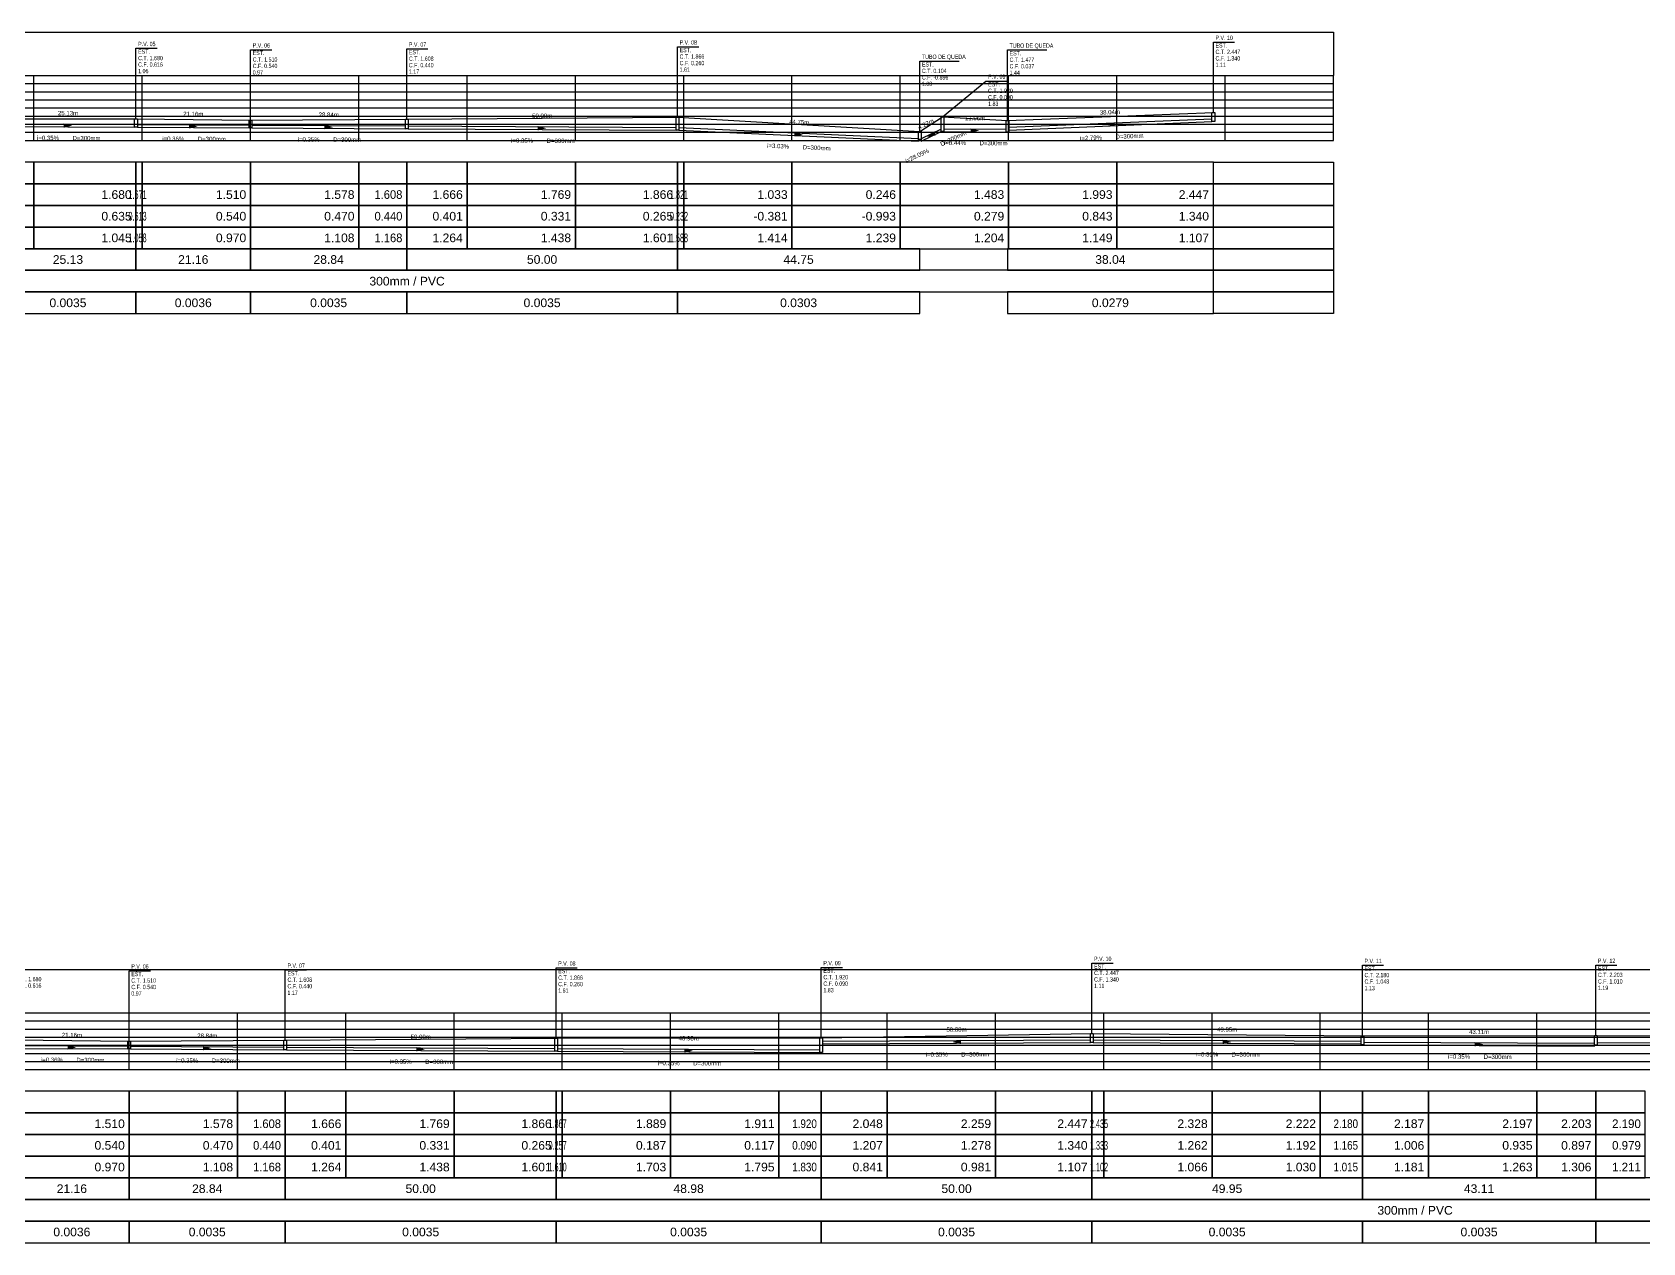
# Model space of a CAD drawing. Extents: x -160 to 364724, y -100 to 7353297.
# Drawn here: x 360307.9 to 360605.4, y 7351309 to 7351532.7 of the extents above; entities that cross this region are included whole.
import ezdxf
from ezdxf.enums import TextEntityAlignment as Align

# ---------------------------------------------------------------- set-up
doc = ezdxf.new("R2010")
doc.units = 0
doc.header["$LTSCALE"] = 5
for name, color, linetype in [('PS_IND_COMPRIMENTO', 7, 'Continuous'), ('PS_IND_DIAMETRO', 7, 'Continuous'), ('PS_IND_FLUXO', 3, 'Continuous'), ('PS_IND_INCLINACAO', 7, 'Continuous'), ('PS_PERFIL_CAIXAS', 7, 'Continuous'), ('PS_PERFIL_COTA_LIN', 7, 'Continuous'), ('PS_PERFIL_COTA_TXT', 5, 'Continuous'), ('PS_PERFIL_GRADE', 8, 'Continuous'), ('PS_PERFIL_TERRENO', 3, 'Continuous'), ('PS_PERFIL_TUBO', 7, 'Continuous'), ('PS_PONTOS_IDENTIFICACAO_LIN', 7, 'Continuous'), ('PS_PONTOS_IDENTIFICACAO_TXT', 7, 'Continuous')]:
    doc.layers.add(name, color=color, linetype=linetype)
doc.styles.get("Standard").update_dxf_attribs({"font": 'arial.ttf'})

# ---------------------------------------------------------------- blocks, each defined once
blk = doc.blocks.new('*U255')
at = {"layer": 'PS_PERFIL_GRADE', "linetype": 'Continuous'}
for p, q in [((0, 0), (0, 12)), ((0, 12), (340, 12)), ((20, 0), (20, 12)), ((40, 0), (40, 12)), ((60, 0), (60, 12)), ((80, 0), (80, 12)), ((100, 0), (100, 12)), ((120, 0), (120, 12)), ((140, 0), (140, 12)), ((160, 0), (160, 12)), ((180, 0), (180, 12)), ((200, 0), (200, 12)), ((220, 0), (220, 12)), ((240, 0), (240, 12)), ((260, 0), (260, 12)), ((280, 0), (280, 12)), ((300, 0), (300, 12)), ((320, 0), (320, 12)), ((340, 0), (340, 12)), ((0, 10.5), (340, 10.5)), ((0, 9), (340, 9)), ((0, 7.5), (340, 7.5)), ((0, 6), (340, 6)), ((0, 4.5), (340, 4.5)), ((0, 3), (340, 3)), ((0, 1.5), (340, 1.5)), ((0, 0), (340, 0))]:
    blk.add_line(p, q, dxfattribs=at)
blk.add_lwpolyline([(0, 12), (0, 20), (340, 20), (340, 12)], dxfattribs=at)
at = {"layer": 'PS_PERFIL_GRADE'}
for s, p in [('7', (-0.8, 12)), ('5', (-0.8, 9)), ('6', (-0.8, 10.5)), ('4', (-0.8, 7.5)), ('3', (-0.8, 6)), ('2', (-0.8, 4.5)), ('1', (-0.8, 3)), ('-1', (-0.8, 0)), ('0', (-0.8, 1.5))]:
    blk.add_text(s, height=1.6, dxfattribs=at).set_placement(p, align=Align.MIDDLE_RIGHT)
blk = doc.blocks.new('*U256')
at = {"layer": 'PS_PERFIL_GRADE', "linetype": 'Continuous'}
for p, q in [((0, 10.5), (760, 10.5)), ((0, 9), (760, 9)), ((140, 0), (140, 10.5)), ((160, 0), (160, 10.5)), ((180, 0), (180, 10.5)), ((200, 0), (200, 10.5)), ((220, 0), (220, 10.5)), ((240, 0), (240, 10.5)), ((260, 0), (260, 10.5)), ((280, 0), (280, 10.5)), ((300, 0), (300, 10.5)), ((320, 0), (320, 10.5)), ((340, 0), (340, 10.5)), ((360, 0), (360, 10.5)), ((380, 0), (380, 10.5)), ((400, 0), (400, 10.5)), ((0, 7.5), (760, 7.5)), ((0, 6), (760, 6)), ((0, 4.5), (760, 4.5)), ((0, 3), (760, 3)), ((0, 1.5), (760, 1.5)), ((0, 0), (760, 0))]:
    blk.add_line(p, q, dxfattribs=at)
blk.add_lwpolyline([(0, 10.5), (0, 18.5), (760, 18.5), (760, 10.5)], dxfattribs=at)

msp = doc.modelspace()

# ---------------------------------------------------------------- linework, layer by layer
at = {"layer": 'PS_IND_FLUXO'}
for points in [[(360313.717, 7351515.448, 0.8, 0, 0), (360315.316, 7351515.439, 0, 0, 0)], [(360336.86, 7351515.296, 0.8, 0, 0), (360338.46, 7351515.287, 0, 0, 0)], [(360361.861, 7351515.164, 0.8, 0, 0), (360363.46, 7351515.155, 0, 0, 0)], [(360401.283, 7351514.958, 0.8, 0, 0), (360402.883, 7351514.949, 0, 0, 0)], [(360507.84, 7351515.673, 0.8, 0, 0), (360506.241, 7351515.605, 0, 0, 0)], [(360448.661, 7351513.834, 0.8, 0, 0), (360450.259, 7351513.761, 0, 0, 0)], [(360474.669, 7351514.015, 0.8, 0, 0), (360473.226, 7351513.325, 0, 0, 0)], [(360481.241, 7351514.526, 0.8, 0, 0), (360482.841, 7351514.515, 0, 0, 0)], [(360479.434, 7351346.127, 0.8, 0, 0), (360477.834, 7351346.118, 0, 0, 0)], [(360527.807, 7351346.127, 0.8, 0, 0), (360529.407, 7351346.118, 0, 0, 0)], [(360574.333, 7351345.707, 0.8, 0, 0), (360575.933, 7351345.698, 0, 0, 0)], [(360314.436, 7351345.115, 0.8, 0, 0), (360316.036, 7351345.106, 0, 0, 0)], [(360339.437, 7351344.983, 0.8, 0, 0), (360341.037, 7351344.975, 0, 0, 0)], [(360378.859, 7351344.777, 0.8, 0, 0), (360380.459, 7351344.768, 0, 0, 0)], [(360428.347, 7351344.511, 0.8, 0, 0), (360429.947, 7351344.502, 0, 0, 0)]]:
    msp.add_lwpolyline(points, format="xyseb", dxfattribs=at)
at = {"layer": 'PS_PERFIL_CAIXAS', "linetype": 'Continuous'}
for points in [[(360326.831, 7351516.72), (360327.331, 7351516.72), (360327.331, 7351515.124), (360326.831, 7351515.124)], [(360347.988, 7351516.465), (360348.488, 7351516.465), (360348.488, 7351515.01), (360347.988, 7351515.01)], [(360376.833, 7351516.612), (360377.333, 7351516.612), (360377.333, 7351514.86), (360376.833, 7351514.86)], [(360426.833, 7351516.999), (360427.333, 7351516.999), (360427.333, 7351514.59), (360426.833, 7351514.59)], [(360475.808, 7351517.08), (360476.308, 7351517.08), (360476.308, 7351514.335), (360475.808, 7351514.335)], [(360487.773, 7351516.415), (360488.273, 7351516.415), (360488.273, 7351514.256), (360487.773, 7351514.256)], [(360525.808, 7351517.87), (360526.308, 7351517.87), (360526.308, 7351516.21), (360525.808, 7351516.21)], [(360471.587, 7351514.356), (360472.087, 7351514.356), (360472.087, 7351512.856), (360471.587, 7351512.856)], [(360325.564, 7351346.284), (360326.064, 7351346.284), (360326.064, 7351344.829), (360325.564, 7351344.829)], [(360354.409, 7351346.431), (360354.909, 7351346.431), (360354.909, 7351344.679), (360354.409, 7351344.679)], [(360404.409, 7351346.818), (360404.909, 7351346.818), (360404.909, 7351344.409), (360404.409, 7351344.409)], [(360453.384, 7351346.899), (360453.884, 7351346.899), (360453.884, 7351344.154), (360453.384, 7351344.154)], [(360503.384, 7351347.689), (360503.884, 7351347.689), (360503.884, 7351346.029), (360503.384, 7351346.029)], [(360553.33, 7351347.289), (360553.83, 7351347.289), (360553.83, 7351345.591), (360553.33, 7351345.591)], [(360596.437, 7351347.323), (360596.937, 7351347.323), (360596.937, 7351345.534), (360596.437, 7351345.534)]]:
    msp.add_lwpolyline(points, close=True, dxfattribs=at)
at = {"layer": 'PS_PERFIL_COTA_LIN', "linetype": 'Continuous'}
for points in [[(360301.952, 7351508.7), (360301.952, 7351504.7), (360308.238, 7351504.7), (360308.238, 7351508.7)], [(360308.238, 7351508.7), (360308.238, 7351504.7), (360327.081, 7351504.7), (360327.081, 7351508.7)], [(360327.081, 7351508.7), (360327.081, 7351504.7), (360328.238, 7351504.7), (360328.238, 7351508.7)], [(360328.238, 7351508.7), (360328.238, 7351504.7), (360348.238, 7351504.7), (360348.238, 7351508.7)], [(360348.238, 7351508.7), (360348.238, 7351504.7), (360368.238, 7351504.7), (360368.238, 7351508.7)], [(360368.238, 7351508.7), (360368.238, 7351504.7), (360377.083, 7351504.7), (360377.083, 7351508.7)], [(360377.083, 7351508.7), (360377.083, 7351504.7), (360388.238, 7351504.7), (360388.238, 7351508.7)], [(360388.238, 7351508.7), (360388.238, 7351504.7), (360408.238, 7351504.7), (360408.238, 7351508.7)], [(360408.238, 7351508.7), (360408.238, 7351504.7), (360427.083, 7351504.7), (360427.083, 7351508.7)], [(360427.083, 7351508.7), (360427.083, 7351504.7), (360428.238, 7351504.7), (360428.238, 7351508.7)], [(360428.238, 7351508.7), (360428.238, 7351504.7), (360448.238, 7351504.7), (360448.238, 7351508.7)], [(360448.238, 7351508.7), (360448.238, 7351504.7), (360468.238, 7351504.7), (360468.238, 7351508.7)], [(360468.238, 7351508.7), (360468.238, 7351504.7), (360488.238, 7351504.7), (360488.238, 7351508.7)], [(360488.238, 7351508.7), (360488.238, 7351504.7), (360508.238, 7351504.7), (360508.238, 7351508.7)], [(360508.238, 7351508.7), (360508.238, 7351504.7), (360526.058, 7351504.7), (360526.058, 7351508.7)], [(360548.238, 7351508.7), (360548.238, 7351504.7), (360526.058, 7351504.7), (360526.058, 7351508.7)], [(360301.952, 7351504.7), (360301.952, 7351500.7), (360308.238, 7351500.7), (360308.238, 7351504.7)], [(360308.238, 7351504.7), (360308.238, 7351500.7), (360327.081, 7351500.7), (360327.081, 7351504.7)], [(360327.081, 7351504.7), (360327.081, 7351500.7), (360328.238, 7351500.7), (360328.238, 7351504.7)], [(360328.238, 7351504.7), (360328.238, 7351500.7), (360348.238, 7351500.7), (360348.238, 7351504.7)], [(360348.238, 7351504.7), (360348.238, 7351500.7), (360368.238, 7351500.7), (360368.238, 7351504.7)], [(360368.238, 7351504.7), (360368.238, 7351500.7), (360377.083, 7351500.7), (360377.083, 7351504.7)], [(360377.083, 7351504.7), (360377.083, 7351500.7), (360388.238, 7351500.7), (360388.238, 7351504.7)], [(360388.238, 7351504.7), (360388.238, 7351500.7), (360408.238, 7351500.7), (360408.238, 7351504.7)], [(360408.238, 7351504.7), (360408.238, 7351500.7), (360427.083, 7351500.7), (360427.083, 7351504.7)], [(360427.083, 7351504.7), (360427.083, 7351500.7), (360428.238, 7351500.7), (360428.238, 7351504.7)], [(360428.238, 7351504.7), (360428.238, 7351500.7), (360448.238, 7351500.7), (360448.238, 7351504.7)], [(360448.238, 7351504.7), (360448.238, 7351500.7), (360468.238, 7351500.7), (360468.238, 7351504.7)], [(360468.238, 7351504.7), (360468.238, 7351500.7), (360488.238, 7351500.7), (360488.238, 7351504.7)], [(360488.238, 7351504.7), (360488.238, 7351500.7), (360508.238, 7351500.7), (360508.238, 7351504.7)], [(360508.238, 7351504.7), (360508.238, 7351500.7), (360526.058, 7351500.7), (360526.058, 7351504.7)], [(360548.238, 7351504.7), (360548.238, 7351500.7), (360526.058, 7351500.7), (360526.058, 7351504.7)], [(360301.952, 7351500.7), (360301.952, 7351496.7), (360308.238, 7351496.7), (360308.238, 7351500.7)], [(360308.238, 7351500.7), (360308.238, 7351496.7), (360327.081, 7351496.7), (360327.081, 7351500.7)], [(360327.081, 7351500.7), (360327.081, 7351496.7), (360328.238, 7351496.7), (360328.238, 7351500.7)], [(360328.238, 7351500.7), (360328.238, 7351496.7), (360348.238, 7351496.7), (360348.238, 7351500.7)], [(360348.238, 7351500.7), (360348.238, 7351496.7), (360368.238, 7351496.7), (360368.238, 7351500.7)], [(360368.238, 7351500.7), (360368.238, 7351496.7), (360377.083, 7351496.7), (360377.083, 7351500.7)], [(360377.083, 7351500.7), (360377.083, 7351496.7), (360388.238, 7351496.7), (360388.238, 7351500.7)], [(360388.238, 7351500.7), (360388.238, 7351496.7), (360408.238, 7351496.7), (360408.238, 7351500.7)], [(360408.238, 7351500.7), (360408.238, 7351496.7), (360427.083, 7351496.7), (360427.083, 7351500.7)], [(360427.083, 7351500.7), (360427.083, 7351496.7), (360428.238, 7351496.7), (360428.238, 7351500.7)], [(360428.238, 7351500.7), (360428.238, 7351496.7), (360448.238, 7351496.7), (360448.238, 7351500.7)], [(360448.238, 7351500.7), (360448.238, 7351496.7), (360468.238, 7351496.7), (360468.238, 7351500.7)], [(360468.238, 7351500.7), (360468.238, 7351496.7), (360488.238, 7351496.7), (360488.238, 7351500.7)], [(360488.238, 7351500.7), (360488.238, 7351496.7), (360508.238, 7351496.7), (360508.238, 7351500.7)], [(360508.238, 7351500.7), (360508.238, 7351496.7), (360526.058, 7351496.7), (360526.058, 7351500.7)], [(360548.238, 7351500.7), (360548.238, 7351496.7), (360526.058, 7351496.7), (360526.058, 7351500.7)], [(360301.952, 7351496.7), (360301.952, 7351492.7), (360308.238, 7351492.7), (360308.238, 7351496.7)], [(360308.238, 7351496.7), (360308.238, 7351492.7), (360327.081, 7351492.7), (360327.081, 7351496.7)], [(360327.081, 7351496.7), (360327.081, 7351492.7), (360328.238, 7351492.7), (360328.238, 7351496.7)], [(360328.238, 7351496.7), (360328.238, 7351492.7), (360348.238, 7351492.7), (360348.238, 7351496.7)], [(360348.238, 7351496.7), (360348.238, 7351492.7), (360368.238, 7351492.7), (360368.238, 7351496.7)], [(360368.238, 7351496.7), (360368.238, 7351492.7), (360377.083, 7351492.7), (360377.083, 7351496.7)], [(360377.083, 7351496.7), (360377.083, 7351492.7), (360388.238, 7351492.7), (360388.238, 7351496.7)], [(360388.238, 7351496.7), (360388.238, 7351492.7), (360408.238, 7351492.7), (360408.238, 7351496.7)], [(360408.238, 7351496.7), (360408.238, 7351492.7), (360427.083, 7351492.7), (360427.083, 7351496.7)], [(360427.083, 7351496.7), (360427.083, 7351492.7), (360428.238, 7351492.7), (360428.238, 7351496.7)], [(360428.238, 7351496.7), (360428.238, 7351492.7), (360448.238, 7351492.7), (360448.238, 7351496.7)], [(360448.238, 7351496.7), (360448.238, 7351492.7), (360468.238, 7351492.7), (360468.238, 7351496.7)], [(360468.238, 7351496.7), (360468.238, 7351492.7), (360488.238, 7351492.7), (360488.238, 7351496.7)], [(360488.238, 7351496.7), (360488.238, 7351492.7), (360508.238, 7351492.7), (360508.238, 7351496.7)], [(360508.238, 7351496.7), (360508.238, 7351492.7), (360526.058, 7351492.7), (360526.058, 7351496.7)], [(360548.238, 7351496.7), (360548.238, 7351492.7), (360526.058, 7351492.7), (360526.058, 7351496.7)], [(360301.952, 7351492.7), (360301.952, 7351488.7), (360327.081, 7351488.7), (360327.081, 7351492.7)], [(360327.081, 7351492.7), (360327.081, 7351488.7), (360348.238, 7351488.7), (360348.238, 7351492.7)], [(360348.238, 7351492.7), (360348.238, 7351488.7), (360377.083, 7351488.7), (360377.083, 7351492.7)], [(360377.083, 7351492.7), (360377.083, 7351488.7), (360427.083, 7351488.7), (360427.083, 7351492.7)], [(360427.083, 7351492.7), (360427.083, 7351488.7), (360471.837, 7351488.7), (360471.837, 7351492.7)], [(360488.023, 7351492.7), (360488.023, 7351488.7), (360526.058, 7351488.7), (360526.058, 7351492.7)], [(360548.238, 7351492.7), (360548.238, 7351488.7), (360526.058, 7351488.7), (360526.058, 7351492.7)], [(360228.238, 7351488.7), (360228.238, 7351484.7), (360526.058, 7351484.7), (360526.058, 7351488.7)], [(360548.238, 7351488.7), (360548.238, 7351484.7), (360526.058, 7351484.7), (360526.058, 7351488.7)], [(360301.952, 7351484.7), (360301.952, 7351480.7), (360327.081, 7351480.7), (360327.081, 7351484.7)], [(360327.081, 7351484.7), (360327.081, 7351480.7), (360348.238, 7351480.7), (360348.238, 7351484.7)], [(360348.238, 7351484.7), (360348.238, 7351480.7), (360377.083, 7351480.7), (360377.083, 7351484.7)], [(360377.083, 7351484.7), (360377.083, 7351480.7), (360427.083, 7351480.7), (360427.083, 7351484.7)], [(360427.083, 7351484.7), (360427.083, 7351480.7), (360471.837, 7351480.7), (360471.837, 7351484.7)], [(360488.023, 7351484.7), (360488.023, 7351480.7), (360526.058, 7351480.7), (360526.058, 7351484.7)], [(360548.238, 7351484.7), (360548.238, 7351480.7), (360526.058, 7351480.7), (360526.058, 7351484.7)], [(360305.815, 7351337.019), (360305.815, 7351333.019), (360325.815, 7351333.019), (360325.815, 7351337.019)], [(360325.815, 7351337.019), (360325.815, 7351333.019), (360345.815, 7351333.019), (360345.815, 7351337.019)], [(360345.815, 7351337.019), (360345.815, 7351333.019), (360354.659, 7351333.019), (360354.659, 7351337.019)], [(360354.659, 7351337.019), (360354.659, 7351333.019), (360365.815, 7351333.019), (360365.815, 7351337.019)], [(360365.815, 7351337.019), (360365.815, 7351333.019), (360385.815, 7351333.019), (360385.815, 7351337.019)], [(360385.815, 7351337.019), (360385.815, 7351333.019), (360404.659, 7351333.019), (360404.659, 7351337.019)], [(360404.659, 7351337.019), (360404.659, 7351333.019), (360405.815, 7351333.019), (360405.815, 7351337.019)], [(360405.815, 7351337.019), (360405.815, 7351333.019), (360425.815, 7351333.019), (360425.815, 7351337.019)], [(360425.815, 7351337.019), (360425.815, 7351333.019), (360445.815, 7351333.019), (360445.815, 7351337.019)], [(360445.815, 7351337.019), (360445.815, 7351333.019), (360453.634, 7351333.019), (360453.634, 7351337.019)], [(360453.634, 7351337.019), (360453.634, 7351333.019), (360465.815, 7351333.019), (360465.815, 7351337.019)], [(360465.815, 7351337.019), (360465.815, 7351333.019), (360485.815, 7351333.019), (360485.815, 7351337.019)], [(360485.815, 7351337.019), (360485.815, 7351333.019), (360503.634, 7351333.019), (360503.634, 7351337.019)], [(360503.634, 7351337.019), (360503.634, 7351333.019), (360505.815, 7351333.019), (360505.815, 7351337.019)], [(360505.815, 7351337.019), (360505.815, 7351333.019), (360525.815, 7351333.019), (360525.815, 7351337.019)], [(360525.815, 7351337.019), (360525.815, 7351333.019), (360545.815, 7351333.019), (360545.815, 7351337.019)], [(360545.815, 7351337.019), (360545.815, 7351333.019), (360553.58, 7351333.019), (360553.58, 7351337.019)], [(360553.58, 7351337.019), (360553.58, 7351333.019), (360565.815, 7351333.019), (360565.815, 7351337.019)], [(360565.815, 7351337.019), (360565.815, 7351333.019), (360585.815, 7351333.019), (360585.815, 7351337.019)], [(360585.815, 7351337.019), (360585.815, 7351333.019), (360596.687, 7351333.019), (360596.687, 7351337.019)], [(360596.687, 7351337.019), (360596.687, 7351333.019), (360605.815, 7351333.019), (360605.815, 7351337.019)], [(360305.815, 7351333.019), (360305.815, 7351329.019), (360325.815, 7351329.019), (360325.815, 7351333.019)], [(360325.815, 7351333.019), (360325.815, 7351329.019), (360345.815, 7351329.019), (360345.815, 7351333.019)], [(360345.815, 7351333.019), (360345.815, 7351329.019), (360354.659, 7351329.019), (360354.659, 7351333.019)], [(360354.659, 7351333.019), (360354.659, 7351329.019), (360365.815, 7351329.019), (360365.815, 7351333.019)], [(360365.815, 7351333.019), (360365.815, 7351329.019), (360385.815, 7351329.019), (360385.815, 7351333.019)], [(360385.815, 7351333.019), (360385.815, 7351329.019), (360404.659, 7351329.019), (360404.659, 7351333.019)], [(360404.659, 7351333.019), (360404.659, 7351329.019), (360405.815, 7351329.019), (360405.815, 7351333.019)], [(360405.815, 7351333.019), (360405.815, 7351329.019), (360425.815, 7351329.019), (360425.815, 7351333.019)], [(360425.815, 7351333.019), (360425.815, 7351329.019), (360445.815, 7351329.019), (360445.815, 7351333.019)], [(360445.815, 7351333.019), (360445.815, 7351329.019), (360453.634, 7351329.019), (360453.634, 7351333.019)], [(360453.634, 7351333.019), (360453.634, 7351329.019), (360465.815, 7351329.019), (360465.815, 7351333.019)], [(360465.815, 7351333.019), (360465.815, 7351329.019), (360485.815, 7351329.019), (360485.815, 7351333.019)], [(360485.815, 7351333.019), (360485.815, 7351329.019), (360503.634, 7351329.019), (360503.634, 7351333.019)], [(360503.634, 7351333.019), (360503.634, 7351329.019), (360505.815, 7351329.019), (360505.815, 7351333.019)], [(360505.815, 7351333.019), (360505.815, 7351329.019), (360525.815, 7351329.019), (360525.815, 7351333.019)], [(360525.815, 7351333.019), (360525.815, 7351329.019), (360545.815, 7351329.019), (360545.815, 7351333.019)], [(360545.815, 7351333.019), (360545.815, 7351329.019), (360553.58, 7351329.019), (360553.58, 7351333.019)], [(360553.58, 7351333.019), (360553.58, 7351329.019), (360565.815, 7351329.019), (360565.815, 7351333.019)], [(360565.815, 7351333.019), (360565.815, 7351329.019), (360585.815, 7351329.019), (360585.815, 7351333.019)], [(360585.815, 7351333.019), (360585.815, 7351329.019), (360596.687, 7351329.019), (360596.687, 7351333.019)], [(360596.687, 7351333.019), (360596.687, 7351329.019), (360605.815, 7351329.019), (360605.815, 7351333.019)], [(360305.815, 7351329.019), (360305.815, 7351325.019), (360325.815, 7351325.019), (360325.815, 7351329.019)], [(360325.815, 7351329.019), (360325.815, 7351325.019), (360345.815, 7351325.019), (360345.815, 7351329.019)], [(360345.815, 7351329.019), (360345.815, 7351325.019), (360354.659, 7351325.019), (360354.659, 7351329.019)], [(360354.659, 7351329.019), (360354.659, 7351325.019), (360365.815, 7351325.019), (360365.815, 7351329.019)], [(360365.815, 7351329.019), (360365.815, 7351325.019), (360385.815, 7351325.019), (360385.815, 7351329.019)], [(360385.815, 7351329.019), (360385.815, 7351325.019), (360404.659, 7351325.019), (360404.659, 7351329.019)], [(360404.659, 7351329.019), (360404.659, 7351325.019), (360405.815, 7351325.019), (360405.815, 7351329.019)], [(360405.815, 7351329.019), (360405.815, 7351325.019), (360425.815, 7351325.019), (360425.815, 7351329.019)], [(360425.815, 7351329.019), (360425.815, 7351325.019), (360445.815, 7351325.019), (360445.815, 7351329.019)], [(360445.815, 7351329.019), (360445.815, 7351325.019), (360453.634, 7351325.019), (360453.634, 7351329.019)], [(360453.634, 7351329.019), (360453.634, 7351325.019), (360465.815, 7351325.019), (360465.815, 7351329.019)], [(360465.815, 7351329.019), (360465.815, 7351325.019), (360485.815, 7351325.019), (360485.815, 7351329.019)], [(360485.815, 7351329.019), (360485.815, 7351325.019), (360503.634, 7351325.019), (360503.634, 7351329.019)], [(360503.634, 7351329.019), (360503.634, 7351325.019), (360505.815, 7351325.019), (360505.815, 7351329.019)], [(360505.815, 7351329.019), (360505.815, 7351325.019), (360525.815, 7351325.019), (360525.815, 7351329.019)], [(360525.815, 7351329.019), (360525.815, 7351325.019), (360545.815, 7351325.019), (360545.815, 7351329.019)], [(360545.815, 7351329.019), (360545.815, 7351325.019), (360553.58, 7351325.019), (360553.58, 7351329.019)], [(360553.58, 7351329.019), (360553.58, 7351325.019), (360565.815, 7351325.019), (360565.815, 7351329.019)], [(360565.815, 7351329.019), (360565.815, 7351325.019), (360585.815, 7351325.019), (360585.815, 7351329.019)], [(360585.815, 7351329.019), (360585.815, 7351325.019), (360596.687, 7351325.019), (360596.687, 7351329.019)], [(360596.687, 7351329.019), (360596.687, 7351325.019), (360605.815, 7351325.019), (360605.815, 7351329.019)], [(360305.815, 7351325.019), (360305.815, 7351321.019), (360325.815, 7351321.019), (360325.815, 7351325.019)], [(360325.815, 7351325.019), (360325.815, 7351321.019), (360345.815, 7351321.019), (360345.815, 7351325.019)], [(360345.815, 7351325.019), (360345.815, 7351321.019), (360354.659, 7351321.019), (360354.659, 7351325.019)], [(360354.659, 7351325.019), (360354.659, 7351321.019), (360365.815, 7351321.019), (360365.815, 7351325.019)], [(360365.815, 7351325.019), (360365.815, 7351321.019), (360385.815, 7351321.019), (360385.815, 7351325.019)], [(360385.815, 7351325.019), (360385.815, 7351321.019), (360404.659, 7351321.019), (360404.659, 7351325.019)], [(360404.659, 7351325.019), (360404.659, 7351321.019), (360405.815, 7351321.019), (360405.815, 7351325.019)], [(360405.815, 7351325.019), (360405.815, 7351321.019), (360425.815, 7351321.019), (360425.815, 7351325.019)], [(360425.815, 7351325.019), (360425.815, 7351321.019), (360445.815, 7351321.019), (360445.815, 7351325.019)], [(360445.815, 7351325.019), (360445.815, 7351321.019), (360453.634, 7351321.019), (360453.634, 7351325.019)], [(360453.634, 7351325.019), (360453.634, 7351321.019), (360465.815, 7351321.019), (360465.815, 7351325.019)], [(360465.815, 7351325.019), (360465.815, 7351321.019), (360485.815, 7351321.019), (360485.815, 7351325.019)], [(360485.815, 7351325.019), (360485.815, 7351321.019), (360503.634, 7351321.019), (360503.634, 7351325.019)], [(360503.634, 7351325.019), (360503.634, 7351321.019), (360505.815, 7351321.019), (360505.815, 7351325.019)], [(360505.815, 7351325.019), (360505.815, 7351321.019), (360525.815, 7351321.019), (360525.815, 7351325.019)], [(360525.815, 7351325.019), (360525.815, 7351321.019), (360545.815, 7351321.019), (360545.815, 7351325.019)], [(360545.815, 7351325.019), (360545.815, 7351321.019), (360553.58, 7351321.019), (360553.58, 7351325.019)], [(360553.58, 7351325.019), (360553.58, 7351321.019), (360565.815, 7351321.019), (360565.815, 7351325.019)], [(360565.815, 7351325.019), (360565.815, 7351321.019), (360585.815, 7351321.019), (360585.815, 7351325.019)], [(360585.815, 7351325.019), (360585.815, 7351321.019), (360596.687, 7351321.019), (360596.687, 7351325.019)], [(360596.687, 7351325.019), (360596.687, 7351321.019), (360605.815, 7351321.019), (360605.815, 7351325.019)], [(360304.657, 7351321.019), (360304.657, 7351317.019), (360325.814, 7351317.019), (360325.814, 7351321.019)], [(360325.814, 7351321.019), (360325.814, 7351317.019), (360354.659, 7351317.019), (360354.659, 7351321.019)], [(360354.659, 7351321.019), (360354.659, 7351317.019), (360404.659, 7351317.019), (360404.659, 7351321.019)], [(360404.659, 7351321.019), (360404.659, 7351317.019), (360453.634, 7351317.019), (360453.634, 7351321.019)], [(360453.634, 7351321.019), (360453.634, 7351317.019), (360503.634, 7351317.019), (360503.634, 7351321.019)], [(360503.634, 7351321.019), (360503.634, 7351317.019), (360553.58, 7351317.019), (360553.58, 7351321.019)], [(360553.58, 7351321.019), (360553.58, 7351317.019), (360596.687, 7351317.019), (360596.687, 7351321.019)], [(360596.687, 7351321.019), (360596.687, 7351317.019), (360646.499, 7351317.019), (360646.499, 7351321.019)], [(360205.815, 7351317.019), (360205.815, 7351313.019), (360920.823, 7351313.019), (360920.823, 7351317.019)], [(360304.657, 7351313.019), (360304.657, 7351309.019), (360325.814, 7351309.019), (360325.814, 7351313.019)], [(360325.814, 7351313.019), (360325.814, 7351309.019), (360354.659, 7351309.019), (360354.659, 7351313.019)], [(360354.659, 7351313.019), (360354.659, 7351309.019), (360404.659, 7351309.019), (360404.659, 7351313.019)], [(360404.659, 7351313.019), (360404.659, 7351309.019), (360453.634, 7351309.019), (360453.634, 7351313.019)], [(360453.634, 7351313.019), (360453.634, 7351309.019), (360503.634, 7351309.019), (360503.634, 7351313.019)], [(360503.634, 7351313.019), (360503.634, 7351309.019), (360553.58, 7351309.019), (360553.58, 7351313.019)], [(360553.58, 7351313.019), (360553.58, 7351309.019), (360596.687, 7351309.019), (360596.687, 7351313.019)], [(360596.687, 7351313.019), (360596.687, 7351309.019), (360646.499, 7351309.019), (360646.499, 7351313.019)]]:
    msp.add_lwpolyline(points, close=True, dxfattribs=at)
for points in [[(360308.238, 7351492.7), (360327.081, 7351492.7)], [(360348.238, 7351492.7), (360368.238, 7351492.7)], [(360368.238, 7351492.7), (360377.083, 7351492.7)], [(360388.238, 7351492.7), (360408.238, 7351492.7)], [(360408.238, 7351492.7), (360427.083, 7351492.7)], [(360428.238, 7351492.7), (360448.238, 7351492.7)], [(360448.238, 7351492.7), (360468.238, 7351492.7)], [(360488.238, 7351492.7), (360508.238, 7351492.7)], [(360508.238, 7351492.7), (360526.058, 7351492.7)], [(360301.952, 7351488.7), (360308.238, 7351488.7)], [(360308.238, 7351488.7), (360327.081, 7351488.7)], [(360308.238, 7351488.7), (360327.081, 7351488.7)], [(360327.081, 7351488.7), (360328.238, 7351488.7)], [(360328.238, 7351488.7), (360348.238, 7351488.7)], [(360348.238, 7351488.7), (360368.238, 7351488.7)], [(360348.238, 7351488.7), (360368.238, 7351488.7)], [(360368.238, 7351488.7), (360377.083, 7351488.7)], [(360368.238, 7351488.7), (360377.083, 7351488.7)], [(360377.083, 7351488.7), (360388.238, 7351488.7)], [(360388.238, 7351488.7), (360408.238, 7351488.7)], [(360388.238, 7351488.7), (360408.238, 7351488.7)], [(360408.238, 7351488.7), (360427.083, 7351488.7)], [(360408.238, 7351488.7), (360427.083, 7351488.7)], [(360427.083, 7351488.7), (360428.238, 7351488.7)], [(360428.238, 7351488.7), (360448.238, 7351488.7)], [(360428.238, 7351488.7), (360448.238, 7351488.7)], [(360448.238, 7351488.7), (360468.238, 7351488.7)], [(360448.238, 7351488.7), (360468.238, 7351488.7)], [(360488.238, 7351488.7), (360508.238, 7351488.7)], [(360488.238, 7351488.7), (360508.238, 7351488.7)], [(360508.238, 7351488.7), (360526.058, 7351488.7)], [(360508.238, 7351488.7), (360526.058, 7351488.7)], [(360301.952, 7351484.7), (360308.238, 7351484.7)], [(360308.238, 7351484.7), (360327.081, 7351484.7)], [(360308.238, 7351484.7), (360327.081, 7351484.7)], [(360327.081, 7351484.7), (360328.238, 7351484.7)], [(360328.238, 7351484.7), (360348.238, 7351484.7)], [(360348.238, 7351484.7), (360368.238, 7351484.7)], [(360348.238, 7351484.7), (360368.238, 7351484.7)], [(360368.238, 7351484.7), (360377.083, 7351484.7)], [(360368.238, 7351484.7), (360377.083, 7351484.7)], [(360377.083, 7351484.7), (360388.238, 7351484.7)], [(360388.238, 7351484.7), (360408.238, 7351484.7)], [(360388.238, 7351484.7), (360408.238, 7351484.7)], [(360408.238, 7351484.7), (360427.083, 7351484.7)], [(360408.238, 7351484.7), (360427.083, 7351484.7)], [(360427.083, 7351484.7), (360428.238, 7351484.7)], [(360428.238, 7351484.7), (360448.238, 7351484.7)], [(360428.238, 7351484.7), (360448.238, 7351484.7)], [(360448.238, 7351484.7), (360468.238, 7351484.7)], [(360448.238, 7351484.7), (360468.238, 7351484.7)], [(360488.238, 7351484.7), (360508.238, 7351484.7)], [(360488.238, 7351484.7), (360508.238, 7351484.7)], [(360508.238, 7351484.7), (360526.058, 7351484.7)], [(360508.238, 7351484.7), (360526.058, 7351484.7)], [(360308.238, 7351480.7), (360327.081, 7351480.7)], [(360348.238, 7351480.7), (360368.238, 7351480.7)], [(360368.238, 7351480.7), (360377.083, 7351480.7)], [(360388.238, 7351480.7), (360408.238, 7351480.7)], [(360408.238, 7351480.7), (360427.083, 7351480.7)], [(360428.238, 7351480.7), (360448.238, 7351480.7)], [(360448.238, 7351480.7), (360468.238, 7351480.7)], [(360488.238, 7351480.7), (360508.238, 7351480.7)], [(360508.238, 7351480.7), (360526.058, 7351480.7)], [(360325.815, 7351321.019), (360345.815, 7351321.019)], [(360345.815, 7351321.019), (360354.659, 7351321.019)], [(360365.815, 7351321.019), (360385.815, 7351321.019)], [(360385.815, 7351321.019), (360404.659, 7351321.019)], [(360405.815, 7351321.019), (360425.815, 7351321.019)], [(360425.815, 7351321.019), (360445.815, 7351321.019)], [(360445.815, 7351321.019), (360453.634, 7351321.019)], [(360465.815, 7351321.019), (360485.815, 7351321.019)], [(360485.815, 7351321.019), (360503.634, 7351321.019)], [(360505.815, 7351321.019), (360525.815, 7351321.019)], [(360525.815, 7351321.019), (360545.815, 7351321.019)], [(360545.815, 7351321.019), (360553.58, 7351321.019)], [(360565.815, 7351321.019), (360585.815, 7351321.019)], [(360585.815, 7351321.019), (360596.687, 7351321.019)], [(360305.815, 7351317.019), (360325.815, 7351317.019)], [(360325.815, 7351317.019), (360345.815, 7351317.019)], [(360325.815, 7351317.019), (360345.815, 7351317.019)], [(360345.815, 7351317.019), (360354.659, 7351317.019)], [(360345.815, 7351317.019), (360354.659, 7351317.019)], [(360354.659, 7351317.019), (360365.815, 7351317.019)], [(360365.815, 7351317.019), (360385.815, 7351317.019)], [(360365.815, 7351317.019), (360385.815, 7351317.019)], [(360385.815, 7351317.019), (360404.659, 7351317.019)], [(360385.815, 7351317.019), (360404.659, 7351317.019)], [(360404.659, 7351317.019), (360405.815, 7351317.019)], [(360405.815, 7351317.019), (360425.815, 7351317.019)], [(360405.815, 7351317.019), (360425.815, 7351317.019)], [(360425.815, 7351317.019), (360445.815, 7351317.019)], [(360425.815, 7351317.019), (360445.815, 7351317.019)], [(360445.815, 7351317.019), (360453.634, 7351317.019)], [(360445.815, 7351317.019), (360453.634, 7351317.019)], [(360453.634, 7351317.019), (360465.815, 7351317.019)], [(360465.815, 7351317.019), (360485.815, 7351317.019)], [(360465.815, 7351317.019), (360485.815, 7351317.019)], [(360485.815, 7351317.019), (360503.634, 7351317.019)], [(360485.815, 7351317.019), (360503.634, 7351317.019)], [(360503.634, 7351317.019), (360505.815, 7351317.019)], [(360505.815, 7351317.019), (360525.815, 7351317.019)], [(360505.815, 7351317.019), (360525.815, 7351317.019)], [(360525.815, 7351317.019), (360545.815, 7351317.019)], [(360525.815, 7351317.019), (360545.815, 7351317.019)], [(360545.815, 7351317.019), (360553.58, 7351317.019)], [(360545.815, 7351317.019), (360553.58, 7351317.019)], [(360553.58, 7351317.019), (360565.815, 7351317.019)], [(360565.815, 7351317.019), (360585.815, 7351317.019)], [(360565.815, 7351317.019), (360585.815, 7351317.019)], [(360585.815, 7351317.019), (360596.687, 7351317.019)], [(360585.815, 7351317.019), (360596.687, 7351317.019)], [(360596.687, 7351317.019), (360605.815, 7351317.019)], [(360305.815, 7351313.019), (360325.815, 7351313.019)], [(360325.815, 7351313.019), (360345.815, 7351313.019)], [(360325.815, 7351313.019), (360345.815, 7351313.019)], [(360345.815, 7351313.019), (360354.659, 7351313.019)], [(360345.815, 7351313.019), (360354.659, 7351313.019)], [(360354.659, 7351313.019), (360365.815, 7351313.019)], [(360365.815, 7351313.019), (360385.815, 7351313.019)], [(360365.815, 7351313.019), (360385.815, 7351313.019)], [(360385.815, 7351313.019), (360404.659, 7351313.019)], [(360385.815, 7351313.019), (360404.659, 7351313.019)], [(360404.659, 7351313.019), (360405.815, 7351313.019)], [(360405.815, 7351313.019), (360425.815, 7351313.019)], [(360405.815, 7351313.019), (360425.815, 7351313.019)], [(360425.815, 7351313.019), (360445.815, 7351313.019)], [(360425.815, 7351313.019), (360445.815, 7351313.019)], [(360445.815, 7351313.019), (360453.634, 7351313.019)], [(360445.815, 7351313.019), (360453.634, 7351313.019)], [(360453.634, 7351313.019), (360465.815, 7351313.019)], [(360465.815, 7351313.019), (360485.815, 7351313.019)], [(360465.815, 7351313.019), (360485.815, 7351313.019)], [(360485.815, 7351313.019), (360503.634, 7351313.019)], [(360485.815, 7351313.019), (360503.634, 7351313.019)], [(360503.634, 7351313.019), (360505.815, 7351313.019)], [(360505.815, 7351313.019), (360525.815, 7351313.019)], [(360505.815, 7351313.019), (360525.815, 7351313.019)], [(360525.815, 7351313.019), (360545.815, 7351313.019)], [(360525.815, 7351313.019), (360545.815, 7351313.019)], [(360545.815, 7351313.019), (360553.58, 7351313.019)], [(360545.815, 7351313.019), (360553.58, 7351313.019)], [(360553.58, 7351313.019), (360565.815, 7351313.019)], [(360565.815, 7351313.019), (360585.815, 7351313.019)], [(360565.815, 7351313.019), (360585.815, 7351313.019)], [(360585.815, 7351313.019), (360596.687, 7351313.019)], [(360585.815, 7351313.019), (360596.687, 7351313.019)], [(360596.687, 7351313.019), (360605.815, 7351313.019)], [(360325.815, 7351309.019), (360345.815, 7351309.019)], [(360345.815, 7351309.019), (360354.659, 7351309.019)], [(360365.815, 7351309.019), (360385.815, 7351309.019)], [(360385.815, 7351309.019), (360404.659, 7351309.019)], [(360405.815, 7351309.019), (360425.815, 7351309.019)], [(360425.815, 7351309.019), (360445.815, 7351309.019)], [(360445.815, 7351309.019), (360453.634, 7351309.019)], [(360465.815, 7351309.019), (360485.815, 7351309.019)], [(360485.815, 7351309.019), (360503.634, 7351309.019)], [(360505.815, 7351309.019), (360525.815, 7351309.019)], [(360525.815, 7351309.019), (360545.815, 7351309.019)], [(360545.815, 7351309.019), (360553.58, 7351309.019)], [(360565.815, 7351309.019), (360585.815, 7351309.019)], [(360585.815, 7351309.019), (360596.687, 7351309.019)]]:
    msp.add_lwpolyline(points, dxfattribs=at)
at = {"layer": 'PS_PERFIL_TERRENO', "linetype": 'Continuous'}
for points in [[(360228.238, 7351516.285), (360231.453, 7351515.667), (360240.26, 7351514.705), (360249.269, 7351516.595), (360269.748, 7351516.759), (360273.259, 7351515.436), (360283.987, 7351514.248), (360301.952, 7351516.685), (360327.081, 7351516.72), (360348.238, 7351516.465), (360377.083, 7351516.612), (360427.083, 7351516.999), (360471.837, 7351514.356), (360476.058, 7351517.08), (360488.023, 7351516.415), (360526.058, 7351517.87)], [(360205.815, 7351346.104), (360226.845, 7351346.414), (360247.324, 7351346.578), (360279.528, 7351346.504), (360304.657, 7351346.539), (360325.814, 7351346.284), (360354.659, 7351346.431), (360404.659, 7351346.818), (360453.634, 7351346.899), (360503.634, 7351347.689), (360553.58, 7351347.289), (360596.687, 7351347.323), (360646.499, 7351347.214), (360684.947, 7351346.581), (360734.879, 7351346.548), (360834.843, 7351346.944), (360884.841, 7351346.989), (360920.823, 7351347.199)]]:
    msp.add_lwpolyline(points, dxfattribs=at)
at = {"layer": 'PS_PERFIL_TUBO', "linetype": 'Continuous'}
for points in [[(360302.202, 7351515.285), (360326.831, 7351515.152), (360326.831, 7351515.602), (360302.202, 7351515.735)], [(360327.331, 7351515.124), (360347.988, 7351515.01), (360347.988, 7351515.46), (360327.331, 7351515.574)], [(360348.488, 7351515.01), (360376.833, 7351514.86), (360376.833, 7351515.31), (360348.488, 7351515.46)], [(360377.333, 7351514.86), (360426.833, 7351514.597), (360426.833, 7351515.047), (360377.333, 7351515.31)], [(360488.273, 7351514.618), (360525.808, 7351516.21), (360525.808, 7351516.66), (360488.273, 7351515.068)], [(360427.333, 7351514.59), (360471.587, 7351512.556), (360471.587, 7351513.006), (360427.333, 7351515.04)], [(360472.087, 7351512.556), (360475.808, 7351514.335), (360475.808, 7351514.785), (360472.087, 7351513.006)], [(360476.308, 7351514.335), (360487.773, 7351514.256), (360487.773, 7351514.706), (360476.308, 7351514.785)], [(360453.884, 7351345.766), (360503.384, 7351346.029), (360503.384, 7351346.479), (360453.884, 7351346.216)], [(360503.884, 7351346.029), (360553.33, 7351345.766), (360553.33, 7351346.216), (360503.884, 7351346.479)], [(360553.83, 7351345.591), (360596.437, 7351345.364), (360596.437, 7351345.814), (360553.83, 7351346.041)], [(360596.937, 7351345.534), (360646.249, 7351345.273), (360646.249, 7351345.723), (360596.937, 7351345.984)], [(360304.907, 7351344.943), (360325.564, 7351344.829), (360325.564, 7351345.279), (360304.907, 7351345.393)], [(360326.064, 7351344.829), (360354.409, 7351344.679), (360354.409, 7351345.129), (360326.064, 7351345.279)], [(360354.909, 7351344.679), (360404.409, 7351344.416), (360404.409, 7351344.866), (360354.909, 7351345.129)], [(360404.909, 7351344.409), (360453.384, 7351344.154), (360453.384, 7351344.604), (360404.909, 7351344.859)]]:
    msp.add_lwpolyline(points, close=True, dxfattribs=at)
at = {"layer": 'PS_PONTOS_IDENTIFICACAO_LIN', "linetype": 'Continuous'}
for points in [[(360427.083, 7351516.999), (360427.083, 7351529.999), (360431.003, 7351529.999)], [(360526.058, 7351517.87), (360526.058, 7351530.87), (360529.978, 7351530.87)], [(360327.081, 7351516.72), (360327.081, 7351529.72), (360331.001, 7351529.72)], [(360348.238, 7351516.465), (360348.238, 7351529.465), (360352.158, 7351529.465)], [(360377.083, 7351516.612), (360377.083, 7351529.612), (360381.003, 7351529.612)], [(360471.837, 7351514.356), (360471.837, 7351527.356), (360479.117, 7351527.356)], [(360488.023, 7351516.415), (360488.023, 7351529.415), (360495.303, 7351529.415)], [(360476.058, 7351517.08), (360484.058, 7351523.68), (360487.978, 7351523.68)], [(360503.634, 7351347.689), (360503.634, 7351360.689), (360507.554, 7351360.689)], [(360304.657, 7351346.539), (360304.657, 7351359.539), (360308.577, 7351359.539)], [(360325.814, 7351346.284), (360325.814, 7351359.284), (360329.734, 7351359.284)], [(360354.659, 7351346.431), (360354.659, 7351359.431), (360358.579, 7351359.431)], [(360404.659, 7351346.818), (360404.659, 7351359.818), (360408.579, 7351359.818)], [(360453.634, 7351346.899), (360453.634, 7351359.899), (360457.554, 7351359.899)], [(360553.58, 7351347.289), (360553.58, 7351360.289), (360557.5, 7351360.289)], [(360596.687, 7351347.323), (360596.687, 7351360.323), (360600.607, 7351360.323)]]:
    msp.add_lwpolyline(points, dxfattribs=at)

# ---------------------------------------------------------------- block references
at = {"layer": 'PS_PERFIL_GRADE'}
for name, p in [('*U255', (360208.238, 7351512.7)), ('*U256', (360185.815, 7351341.019))]:
    msp.add_blockref(name, p, dxfattribs=at)

# ---------------------------------------------------------------- texts
at = {"layer": 'PS_IND_COMPRIMENTO', "width": 0.8}
for s, rotation, p in [('25.13m', 359.69188, (360314.529, 7351517.743)), ('38.04m', 2.42787, (360506.943, 7351517.937)), ('21.16m', 359.6838, (360337.672, 7351517.592)), ('28.84m', 359.69679, (360362.673, 7351517.46)), ('50.00m', 359.69616, (360402.095, 7351517.253)), ('44.75m', 357.36843, (360449.566, 7351516.095)), ('4.22m', 25.54985, (360472.956, 7351515.745)), ('11.96m', 359.60494, (360482.056, 7351516.82)), ('50.00m', 0.30384, (360478.622, 7351348.423)), ('49.95m', 359.69583, (360528.619, 7351348.423)), ('21.16m', 359.6838, (360315.249, 7351347.411)), ('28.84m', 359.69679, (360340.249, 7351347.279)), ('50.00m', 359.69616, (360379.671, 7351347.073)), ('48.98m', 359.6986, (360429.159, 7351346.806)), ('43.11m', 359.69542, (360575.146, 7351348.003))]:
    msp.add_text(s, height=0.8, rotation=rotation, dxfattribs=at).set_placement(p, align=Align.MIDDLE_CENTER)
at = {"layer": 'PS_IND_DIAMETRO', "width": 0.8}
for rotation, p in [(359.69188, (360317.944, 7351513.125)), (359.6838, (360341.087, 7351512.973)), (359.69679, (360366.088, 7351512.842)), (359.69616, (360405.511, 7351512.635)), (25.54985, (360478.043, 7351513.079)), (359.60494, (360485.465, 7351512.197)), (2.42787, (360510.575, 7351513.487)), (357.36843, (360452.791, 7351511.342)), (359.6838, (360318.663, 7351342.792)), (359.69679, (360343.664, 7351342.661)), (359.69616, (360383.087, 7351342.454)), (359.6986, (360432.575, 7351342.188)), (0.30384, (360482.087, 7351343.841)), (359.69583, (360532.035, 7351343.804)), (359.69542, (360578.561, 7351343.384))]:
    msp.add_text('D=300mm', height=0.8, rotation=rotation, dxfattribs=at).set_placement(p, align=Align.MIDDLE_CENTER)
at = {"layer": 'PS_IND_INCLINACAO', "width": 0.8}
for s, rotation, p in [('i=0.35%', 359.69188, (360310.824, 7351513.163)), ('i=0.36%', 359.6838, (360333.967, 7351513.012)), ('i=0.35%', 359.69679, (360358.968, 7351512.879)), ('i=0.35%', 359.69616, (360398.391, 7351512.673)), ('i=3.03%', 357.36843, (360445.678, 7351511.669)), ('i=0.44%', 359.60494, (360478.345, 7351512.246)), ('i=2.79%', 2.42787, (360503.461, 7351513.185)), ('i=28.09%', 25.54985, (360471.331, 7351509.87)), ('i=0.36%', 359.6838, (360311.543, 7351342.831)), ('i=0.35%', 359.69679, (360336.545, 7351342.698)), ('i=0.35%', 359.69616, (360375.967, 7351342.492)), ('i=0.35%', 359.6986, (360425.455, 7351342.226)), ('i=0.35%', 0.30384, (360474.967, 7351343.803)), ('i=0.35%', 359.69583, (360524.915, 7351343.842)), ('i=0.35%', 359.69542, (360571.441, 7351343.422))]:
    msp.add_text(s, height=0.8, rotation=rotation, dxfattribs=at).set_placement(p, align=Align.MIDDLE_CENTER)
at = {"layer": 'PS_PERFIL_COTA_TXT'}
for s, p in [('1.680', (360326.281, 7351502.7)), ('1.510', (360347.438, 7351502.7)), ('1.578', (360367.438, 7351502.7)), ('1.666', (360387.438, 7351502.7)), ('1.769', (360407.438, 7351502.7)), ('1.866', (360426.283, 7351502.7)), ('1.033', (360447.438, 7351502.7)), ('0.246', (360467.438, 7351502.7)), ('1.483', (360487.438, 7351502.7)), ('1.993', (360507.438, 7351502.7)), ('2.447', (360525.258, 7351502.7)), ('0.635', (360326.281, 7351498.7)), ('0.540', (360347.438, 7351498.7)), ('0.470', (360367.438, 7351498.7)), ('0.401', (360387.438, 7351498.7)), ('0.331', (360407.438, 7351498.7)), ('0.265', (360426.283, 7351498.7)), ('-0.381', (360447.438, 7351498.7)), ('-0.993', (360467.438, 7351498.7)), ('0.279', (360487.438, 7351498.7)), ('0.843', (360507.438, 7351498.7)), ('1.340', (360525.258, 7351498.7)), ('1.045', (360326.281, 7351494.7)), ('0.970', (360347.438, 7351494.7)), ('1.108', (360367.438, 7351494.7)), ('1.264', (360387.438, 7351494.7)), ('1.438', (360407.438, 7351494.7)), ('1.601', (360426.283, 7351494.7)), ('1.414', (360447.438, 7351494.7)), ('1.239', (360467.438, 7351494.7)), ('1.204', (360487.438, 7351494.7)), ('1.149', (360507.438, 7351494.7)), ('1.107', (360525.258, 7351494.7)), ('1.510', (360325.015, 7351331.019)), ('1.578', (360345.015, 7351331.019)), ('1.666', (360365.015, 7351331.019)), ('1.769', (360385.015, 7351331.019)), ('1.866', (360403.859, 7351331.019)), ('1.889', (360425.015, 7351331.019)), ('1.911', (360445.015, 7351331.019)), ('2.048', (360465.015, 7351331.019)), ('2.259', (360485.015, 7351331.019)), ('2.447', (360502.834, 7351331.019)), ('2.328', (360525.015, 7351331.019)), ('2.222', (360545.015, 7351331.019)), ('2.187', (360565.015, 7351331.019)), ('2.197', (360585.015, 7351331.019)), ('2.203', (360595.887, 7351331.019)), ('0.540', (360325.015, 7351327.019)), ('0.470', (360345.015, 7351327.019)), ('0.401', (360365.015, 7351327.019)), ('0.331', (360385.015, 7351327.019)), ('0.265', (360403.859, 7351327.019)), ('0.187', (360425.015, 7351327.019)), ('0.117', (360445.015, 7351327.019)), ('1.207', (360465.015, 7351327.019)), ('1.278', (360485.015, 7351327.019)), ('1.340', (360502.834, 7351327.019)), ('1.262', (360525.015, 7351327.019)), ('1.192', (360545.015, 7351327.019)), ('1.006', (360565.015, 7351327.019)), ('0.935', (360585.015, 7351327.019)), ('0.897', (360595.887, 7351327.019)), ('0.970', (360325.015, 7351323.019)), ('1.108', (360345.015, 7351323.019)), ('1.264', (360365.015, 7351323.019)), ('1.438', (360385.015, 7351323.019)), ('1.601', (360403.859, 7351323.019)), ('1.703', (360425.015, 7351323.019)), ('1.795', (360445.015, 7351323.019)), ('0.841', (360465.015, 7351323.019)), ('0.981', (360485.015, 7351323.019)), ('1.107', (360502.834, 7351323.019)), ('1.066', (360525.015, 7351323.019)), ('1.030', (360545.015, 7351323.019)), ('1.181', (360565.015, 7351323.019)), ('1.263', (360585.015, 7351323.019)), ('1.306', (360595.887, 7351323.019))]:
    msp.add_text(s, height=1.6, dxfattribs=at).set_placement(p, align=Align.MIDDLE_RIGHT)
for s, width, p in [('1.671', 0.5, (360329.038, 7351502.7)), ('1.608', 0.921283, (360376.283, 7351502.7)), ('1.821', 0.5, (360429.038, 7351502.7)), ('0.613', 0.5, (360329.038, 7351498.7)), ('0.440', 0.921283, (360376.283, 7351498.7)), ('0.232', 0.5, (360429.038, 7351498.7)), ('1.058', 0.5, (360329.038, 7351494.7)), ('1.168', 0.921283, (360376.283, 7351494.7)), ('1.588', 0.5, (360429.038, 7351494.7)), ('1.608', 0.921283, (360353.859, 7351331.019)), ('1.867', 0.5, (360406.615, 7351331.019)), ('1.920', 0.814578, (360452.834, 7351331.019)), ('2.435', 0.5, (360506.615, 7351331.019)), ('2.180', 0.808897, (360552.78, 7351331.019)), ('2.190', 0.95078, (360605.015, 7351331.019)), ('0.440', 0.921283, (360353.859, 7351327.019)), ('0.257', 0.5, (360406.615, 7351327.019)), ('0.090', 0.814578, (360452.834, 7351327.019)), ('1.333', 0.5, (360506.615, 7351327.019)), ('1.165', 0.808897, (360552.78, 7351327.019)), ('0.979', 0.95078, (360605.015, 7351327.019)), ('1.168', 0.921283, (360353.859, 7351323.019)), ('1.610', 0.5, (360406.615, 7351323.019)), ('1.830', 0.814578, (360452.834, 7351323.019)), ('1.102', 0.5, (360506.615, 7351323.019)), ('1.015', 0.808897, (360552.78, 7351323.019)), ('1.211', 0.95078, (360605.015, 7351323.019))]:
    msp.add_text(s, height=1.6, dxfattribs=dict(at, width=width)).set_placement(p, align=Align.MIDDLE_RIGHT)
for s, p in [('25.13', (360314.517, 7351490.7)), ('21.16', (360337.66, 7351490.7)), ('28.84', (360362.661, 7351490.7)), ('50.00', (360402.083, 7351490.7)), ('44.75', (360449.46, 7351490.7)), ('38.04', (360507.041, 7351490.7)), ('300mm / PVC', (360377.148, 7351486.7)), ('0.0035', (360314.517, 7351482.7)), ('0.0036', (360337.66, 7351482.7)), ('0.0035', (360362.661, 7351482.7)), ('0.0035', (360402.083, 7351482.7)), ('0.0303', (360449.46, 7351482.7)), ('0.0279', (360507.041, 7351482.7)), ('21.16', (360315.236, 7351319.019)), ('28.84', (360340.237, 7351319.019)), ('50.00', (360379.659, 7351319.019)), ('48.98', (360429.147, 7351319.019)), ('50.00', (360478.634, 7351319.019)), ('49.95', (360528.607, 7351319.019)), ('43.11', (360575.133, 7351319.019)), ('300mm / PVC', (360563.319, 7351315.019)), ('0.0036', (360315.236, 7351311.019)), ('0.0035', (360340.237, 7351311.019)), ('0.0035', (360379.659, 7351311.019)), ('0.0035', (360429.147, 7351311.019)), ('0.0035', (360478.634, 7351311.019)), ('0.0035', (360528.607, 7351311.019)), ('0.0035', (360575.133, 7351311.019))]:
    msp.add_text(s, height=1.6, dxfattribs=at).set_placement(p, align=Align.MIDDLE_CENTER)
at = {"layer": 'PS_PONTOS_IDENTIFICACAO_TXT', "width": 0.7}
for s, p in [('P.V. 05', (360327.481, 7351530.12)), ('P.V. 06', (360348.638, 7351529.865)), ('P.V. 07', (360377.483, 7351530.012)), ('P.V. 08', (360427.483, 7351530.399)), ('TUBO DE QUEDA', (360488.423, 7351529.815)), ('P.V. 10', (360526.458, 7351531.27)), ('EST. ', (360526.458, 7351529.87)), ('C.T. 1.680', (360327.481, 7351527.52)), ('C.F. 0.616', (360327.481, 7351526.32)), ('EST. ', (360327.481, 7351528.72)), ('C.T. 1.510', (360348.638, 7351527.265)), ('EST. ', (360348.638, 7351528.465)), ('C.T. 1.608', (360377.483, 7351527.412)), ('C.F. 0.440', (360377.483, 7351526.212)), ('EST. ', (360377.483, 7351528.612)), ('C.T. 1.866', (360427.483, 7351527.799)), ('C.F. 0.260', (360427.483, 7351526.599)), ('EST. ', (360427.483, 7351528.999)), ('TUBO DE QUEDA', (360472.237, 7351527.756)), ('EST. ', (360472.237, 7351526.356)), ('C.T. 1.477', (360488.423, 7351527.215)), ('EST. ', (360488.423, 7351528.415)), ('C.T. 2.447', (360526.458, 7351528.67)), ('C.F. 1.340', (360526.458, 7351527.47)), ('1.11', (360526.458, 7351526.27)), ('1.06', (360327.481, 7351525.12)), ('0.97', (360348.638, 7351524.865)), ('C.F. 0.540', (360348.638, 7351526.065)), ('1.17', (360377.483, 7351525.012)), ('1.61', (360427.483, 7351525.399)), ('C.T. 0.104', (360472.237, 7351525.156)), ('C.F. -0.896', (360472.237, 7351523.956)), ('P.V. 09', (360484.458, 7351524.08)), ('C.F. 0.037', (360488.423, 7351526.015)), ('1.44', (360488.423, 7351524.815)), ('1.00', (360472.237, 7351522.756)), ('C.T. 1.920', (360484.458, 7351521.48)), ('C.F. 0.090', (360484.458, 7351520.28)), ('EST. ', (360484.458, 7351522.68)), ('1.83', (360484.458, 7351519.08)), ('P.V. 06', (360326.214, 7351359.684)), ('P.V. 07', (360355.059, 7351359.831)), ('P.V. 08', (360405.059, 7351360.218)), ('P.V. 09', (360454.034, 7351360.299)), ('P.V. 10', (360504.034, 7351361.089)), ('EST. ', (360504.034, 7351359.689)), ('P.V. 11', (360553.98, 7351360.689)), ('P.V. 12', (360597.087, 7351360.723)), ('C.T. 1.680', (360305.057, 7351357.339)), ('C.T. 1.510', (360326.214, 7351357.084)), ('EST. ', (360326.214, 7351358.284)), ('C.T. 1.608', (360355.059, 7351357.231)), ('EST. ', (360355.059, 7351358.431)), ('C.T. 1.866', (360405.059, 7351357.618)), ('EST. ', (360405.059, 7351358.818)), ('C.T. 1.920', (360454.034, 7351357.699)), ('EST. ', (360454.034, 7351358.899)), ('C.T. 2.447', (360504.034, 7351358.489)), ('C.F. 1.340', (360504.034, 7351357.289)), ('C.T. 2.180', (360553.98, 7351358.089)), ('C.F. 1.048', (360553.98, 7351356.889)), ('EST. ', (360553.98, 7351359.289)), ('C.T. 2.203', (360597.087, 7351358.123)), ('C.F. 1.010', (360597.087, 7351356.923)), ('EST. ', (360597.087, 7351359.323)), ('C.F. 0.616', (360305.057, 7351356.139)), ('0.97', (360326.214, 7351354.684)), ('C.F. 0.540', (360326.214, 7351355.884)), ('C.F. 0.440', (360355.059, 7351356.031)), ('1.17', (360355.059, 7351354.831)), ('C.F. 0.260', (360405.059, 7351356.418)), ('1.61', (360405.059, 7351355.218)), ('C.F. 0.090', (360454.034, 7351356.499)), ('1.83', (360454.034, 7351355.299)), ('1.11', (360504.034, 7351356.089)), ('1.13', (360553.98, 7351355.689)), ('1.19', (360597.087, 7351355.723))]:
    msp.add_text(s, height=0.8, dxfattribs=at).set_placement(p)

doc.saveas('drawing.dxf')
